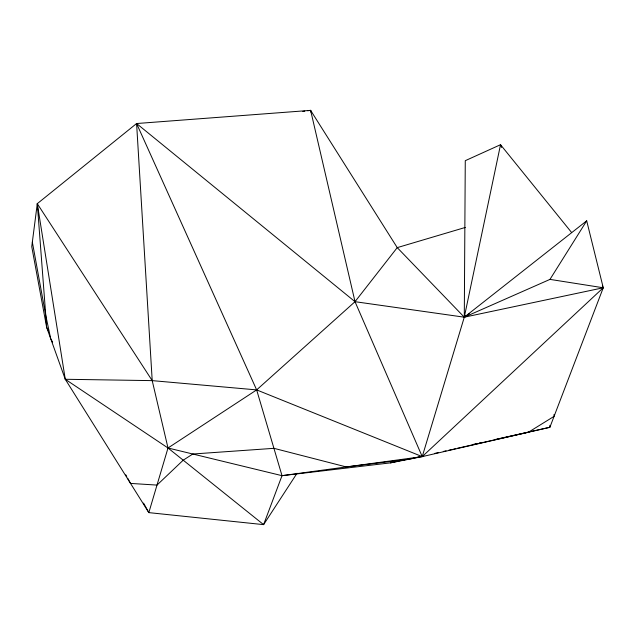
<?xml version="1.0" encoding="UTF-8"?>
<svg xmlns="http://www.w3.org/2000/svg" width="635" height="635" viewBox="0 0 635 635"><rect width="100%" height="100%" fill="white"/><g stroke="black" fill="none" stroke-linecap="round" stroke-linejoin="round"><path stroke-width="0.95" d="M143.573 503.103L148.828 512.62L168.005 447.992L152.209 380.627L37.29 203.668L65.27 379.27L168.005 447.992L282.011 475.671L390.43 462.875L422.235 456.621L464.288 317.19L586.7 220.829L603.25 287.774L464.288 317.19L397.24 247.626L310.618 110.363L136.589 123.531L37.29 203.668L31.75 246.65L46.688 327.493L65.27 379.27L148.828 512.62L263.604 524.637L297.037 473.258M602.321 286.036L603.25 287.774L549.886 427.292L422.235 456.621L355.021 301.688L136.589 123.531L256.651 389.898L282.011 475.671L263.604 524.637L168.005 447.992L256.651 389.898L355.021 301.688L397.24 247.626L465.312 227.441M465.264 315.476L464.288 317.19L355.021 301.688L310.618 110.363L307.681 110.76M571.563 232.458L500.531 144.701L465.272 160.687L464.288 317.19L549.973 279.392L586.7 220.829M282.011 475.671L422.235 456.621L603.25 287.774L549.973 279.392M469.194 313.865L464.288 317.19L500.531 144.701L501.594 147.439M419.084 456.938L408.876 459.248L346.281 466.939L273.931 448.326L192.818 454.017L183.213 460.184L156.996 485.092L130.524 483.418L127.683 478.258M420.942 456.517L423.728 455.89M434.888 453.366L438.61 452.525M443.27 451.469L446.064 450.842M448.858 450.207L452.588 449.366M453.517 449.151L455.382 448.731M457.248 448.31L528.463 432.213L554.061 416.362L554.053 414.417M390.43 462.875L405.892 459.422M473.543 444.325L477.409 443.46M479.338 443.032L482.235 442.389M495.768 439.364L549.886 427.292L549.862 425.323M302.8 111.427L304.752 111.157M65.27 379.27L152.209 380.627L256.651 389.898L422.235 456.621M48.593 330.954L46.688 327.493L37.29 203.668M52.602 342.106L50.689 338.645L45.776 315.5L32.337 242.086M125.786 474.821L126.738 476.544M310.618 110.363L311.047 112.3M136.589 123.531L152.209 380.627"/></g></svg>
